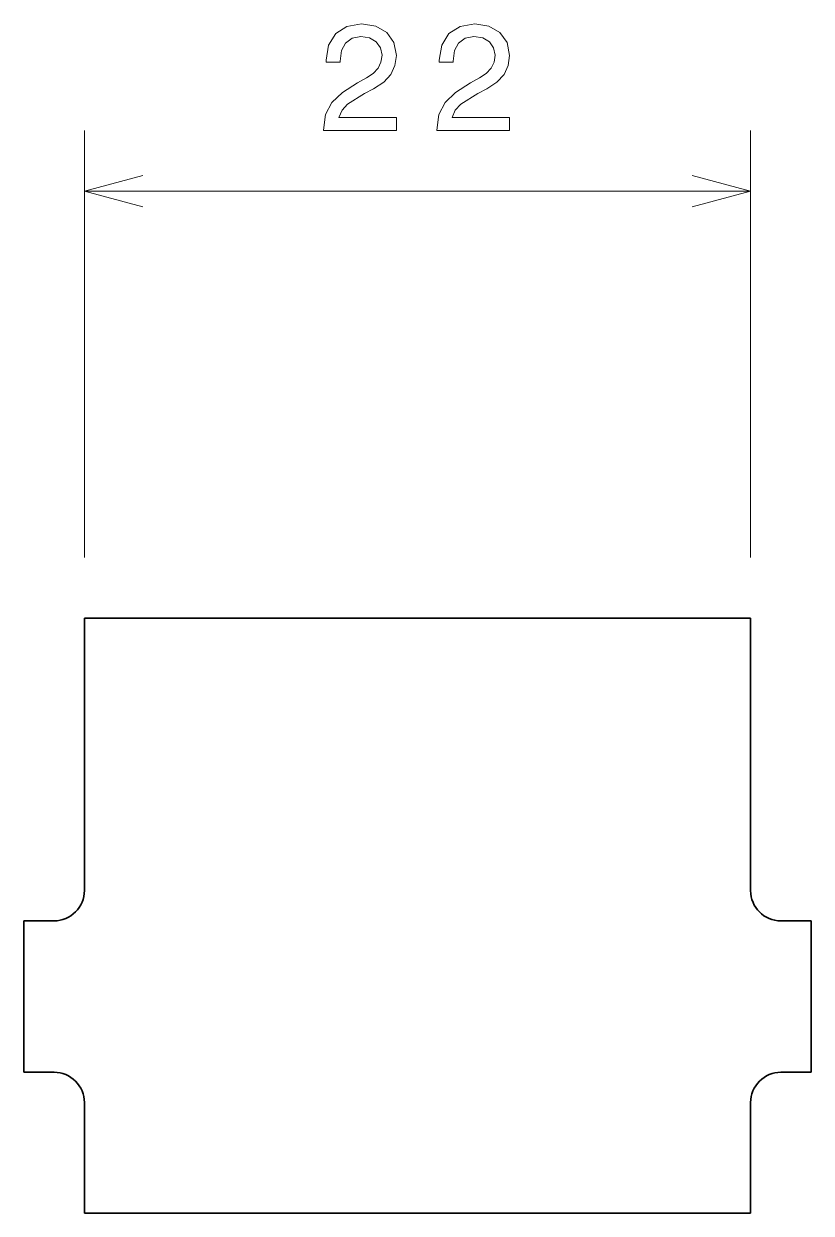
# Model space of a CAD drawing. Extents: x 66.2 to 92.2, y 110.5 to 149.8.
import ezdxf

# ---------------------------------------------------------------- set-up
doc = ezdxf.new("R2010")
doc.units = 0

msp = doc.modelspace()

# ---------------------------------------------------------------- linework, layer by layer
at = {"color": 7, "lineweight": 13, "ltscale": 0.352533}
for p, q in [((68.224014, 132.124329), (68.224014, 146.225647)), ((90.224014, 132.124329), (90.224014, 146.225647))]:
    msp.add_line(p, q, dxfattribs=at)
at = {"color": 7, "lineweight": 13}
msp.add_line((68.224014, 144.225647), (90.224014, 144.225647), dxfattribs=at)
at = {"color": 7, "lineweight": 35}
for p, q in [((68.224014, 130.124329), (90.224014, 130.124329)), ((90.224014, 110.468948), (68.224014, 110.468948))]:
    msp.add_line(p, q, dxfattribs=at)
at = {"color": 7, "lineweight": 35, "ltscale": 0.225}
for p, q in [((68.224014, 121.124329), (68.224014, 130.124329)), ((90.224014, 130.124329), (90.224014, 121.124329))]:
    msp.add_line(p, q, dxfattribs=at)
at = {"color": 7, "lineweight": 35, "ltscale": 0.125}
for p, q in [((66.224014, 120.124329), (66.224014, 115.124329)), ((92.224014, 115.124329), (92.224014, 120.124329))]:
    msp.add_line(p, q, dxfattribs=at)
at = {"color": 7, "lineweight": 35, "ltscale": 0.025}
for p, q in [((66.224014, 120.124329), (67.224014, 120.124329)), ((91.224014, 120.124329), (92.224014, 120.124329)), ((67.224014, 115.124329), (66.224014, 115.124329)), ((92.224014, 115.124329), (91.224014, 115.124329))]:
    msp.add_line(p, q, dxfattribs=at)
at = {"color": 7, "lineweight": 35, "ltscale": 0.091385}
for p, q in [((68.224014, 110.468948), (68.224014, 114.124329)), ((90.224014, 114.124329), (90.224014, 110.468948))]:
    msp.add_line(p, q, dxfattribs=at)
at = {"color": 7, "lineweight": 13}
for points in [[(76.125458, 146.225647), (78.531075, 146.225647), (78.531075, 146.659378), (76.629776, 146.659378), (76.735687, 146.896408), (76.917244, 147.093094), (77.477043, 147.451157), (77.77459, 147.602448), (78.107445, 147.819321), (78.344475, 148.071472), (78.480644, 148.369019), (78.531075, 148.706924), (78.445343, 149.130554), (78.208305, 149.463409), (77.8452, 149.675217), (77.376175, 149.75087), (76.892029, 149.665131), (76.523872, 149.428101), (76.286835, 149.049866), (76.206146, 148.550583), (76.206146, 148.47998), (76.665077, 148.47998), (76.665077, 148.520325), (76.710472, 148.863266), (76.846634, 149.115417), (77.063492, 149.27681), (77.35096, 149.332275), (77.643463, 149.281845), (77.860329, 149.155762), (78.001534, 148.959076), (78.051971, 148.71196), (78.016663, 148.47998), (77.920845, 148.283295), (77.75946, 148.111816), (77.53756, 147.960526), (77.240005, 147.799133), (76.745773, 147.486465), (76.397789, 147.15361), (76.191017, 146.750153), (76.125458, 146.240784)], [(79.861481, 146.225647), (82.267097, 146.225647), (82.267097, 146.659378), (80.365799, 146.659378), (80.47171, 146.896408), (80.653267, 147.093094), (81.213066, 147.451157), (81.510612, 147.602448), (81.843468, 147.819321), (82.080498, 148.071472), (82.216667, 148.369019), (82.267097, 148.706924), (82.181366, 149.130554), (81.944328, 149.463409), (81.581223, 149.675217), (81.112198, 149.75087), (80.628052, 149.665131), (80.259895, 149.428101), (80.022865, 149.049866), (79.942169, 148.550583), (79.942169, 148.47998), (80.4011, 148.47998), (80.4011, 148.520325), (80.446495, 148.863266), (80.582657, 149.115417), (80.799522, 149.27681), (81.086983, 149.332275), (81.379486, 149.281845), (81.596352, 149.155762), (81.737556, 148.959076), (81.787994, 148.71196), (81.752686, 148.47998), (81.656868, 148.283295), (81.495483, 148.111816), (81.273582, 147.960526), (80.976028, 147.799133), (80.481796, 147.486465), (80.133812, 147.15361), (79.92704, 146.750153), (79.861481, 146.240784)]]:
    msp.add_lwpolyline(points, close=True, dxfattribs=at)
for points in [[(70.155869, 144.743286), (68.224014, 144.225647), (70.155869, 143.708008)], [(88.29216, 143.708008), (90.224014, 144.225647), (88.29216, 144.743286)]]:
    msp.add_lwpolyline(points, dxfattribs=at)
at = {"color": 7, "lineweight": 35}
for centre, start, end in [((67.224014, 121.124329), 269.999997, 360), ((91.224014, 121.124329), 180.000005, 269.999997), ((67.224014, 114.124329), 0, 90.000003), ((91.224014, 114.124329), 90.000003, 180.000005)]:
    msp.add_arc(centre, 1, start, end, dxfattribs=at)

doc.saveas('drawing.dxf')
